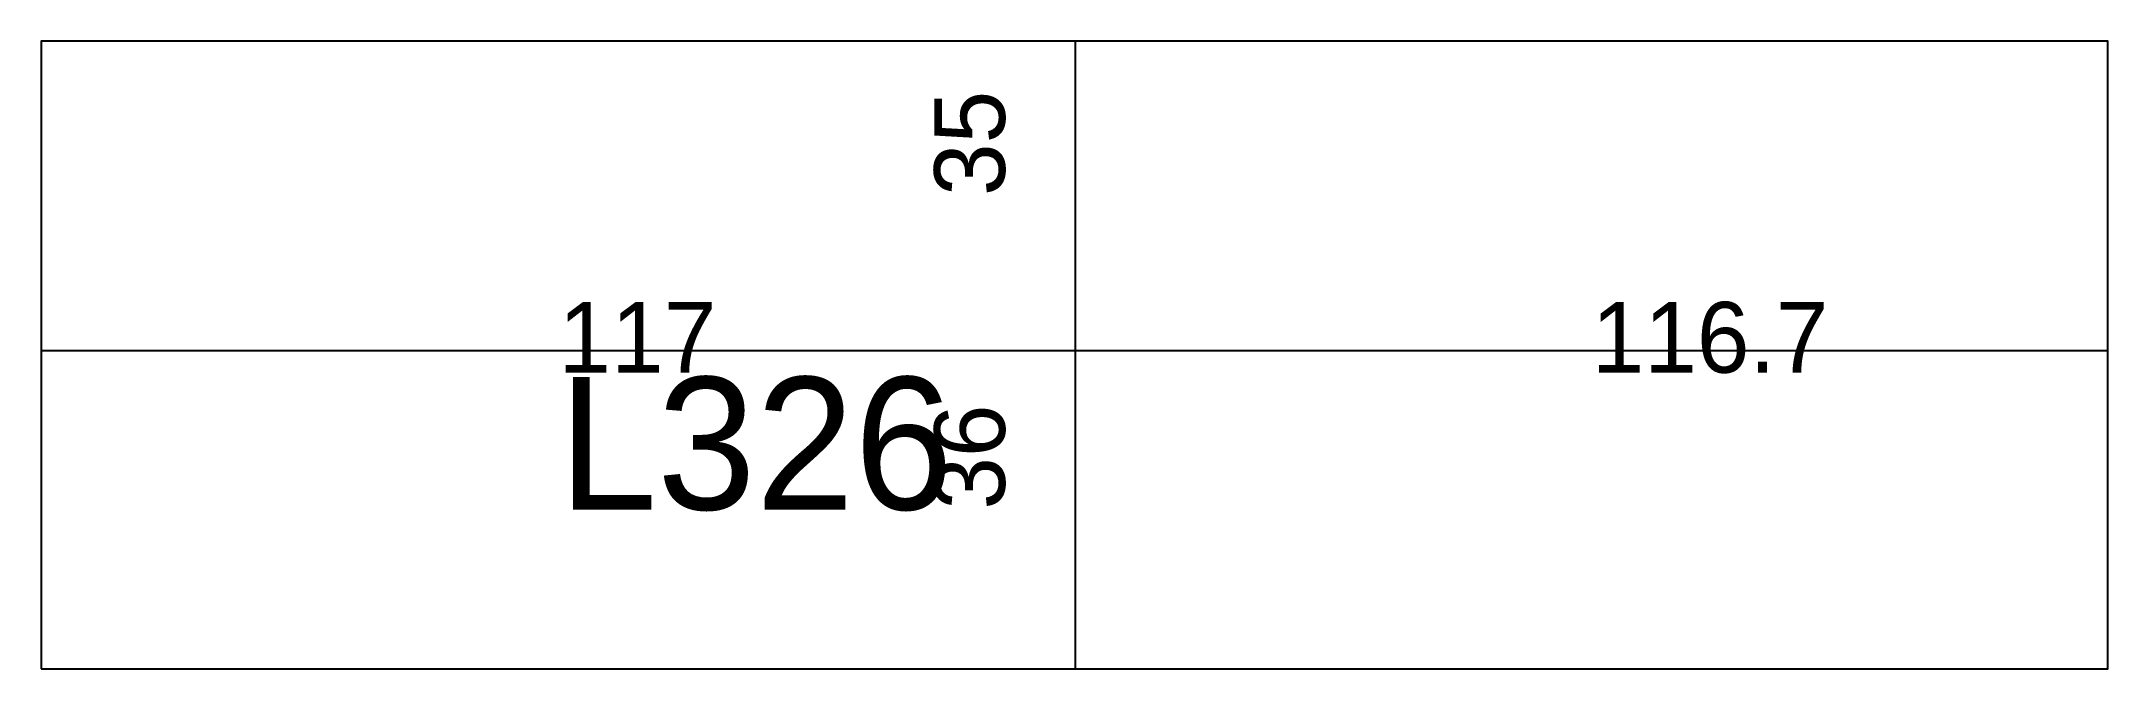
# Model space of a CAD drawing. Extents: x 2914 to 3148, y 1578 to 1649.
import ezdxf

# ---------------------------------------------------------------- set-up
doc = ezdxf.new("R2010")
doc.units = 0
for name, color, linetype in [('3', 3, 'Continuous'), ('4', 4, 'Continuous'), ('Painéis', 200, 'Continuous')]:
    doc.layers.add(name, color=color, linetype=linetype)

msp = doc.modelspace()

# ---------------------------------------------------------------- linework, layer by layer
at = {"layer": '3'}
for p, q in [((3148.07, 1648.94), (2914.33, 1648.94)), ((2914.33, 1648.94), (2914.33, 1577.94)), ((3031.33, 1577.94), (3031.33, 1648.94)), ((3148.07, 1577.94), (3148.07, 1648.94)), ((2914.33, 1613.94), (3148.07, 1613.94)), ((2914.33, 1577.94), (3148.07, 1577.94))]:
    msp.add_line(p, q, dxfattribs=at)
at = {"layer": '3', "lineweight": 25}
msp.add_lwpolyline([(2914.33, 1577.94), (3148.07, 1577.94), (3148.07, 1648.94), (2914.33, 1648.94)], close=True, dxfattribs=at)
at = {"layer": 'Painéis', "lineweight": 18}
for p, q in [((3031.33, 1577.94), (3031.33, 1648.94)), ((2914.33, 1613.94), (3148.07, 1613.94))]:
    msp.add_line(p, q, dxfattribs=at)

# ---------------------------------------------------------------- texts
at = {"layer": '4'}
msp.add_text('L326', height=15, dxfattribs=at).set_placement((2972.83, 1595.94))
at = {"layer": 'Painéis'}
for s, p in [('35', (3023.33, 1631.44)), ('36', (3023.33, 1595.94))]:
    msp.add_text(s, height=8, rotation=90, dxfattribs=at).set_placement(p)
for s, p in [('117', (2972.83, 1611.44)), ('116.7', (3089.7, 1611.44))]:
    msp.add_text(s, height=8, dxfattribs=at).set_placement(p)

doc.saveas('drawing.dxf')
